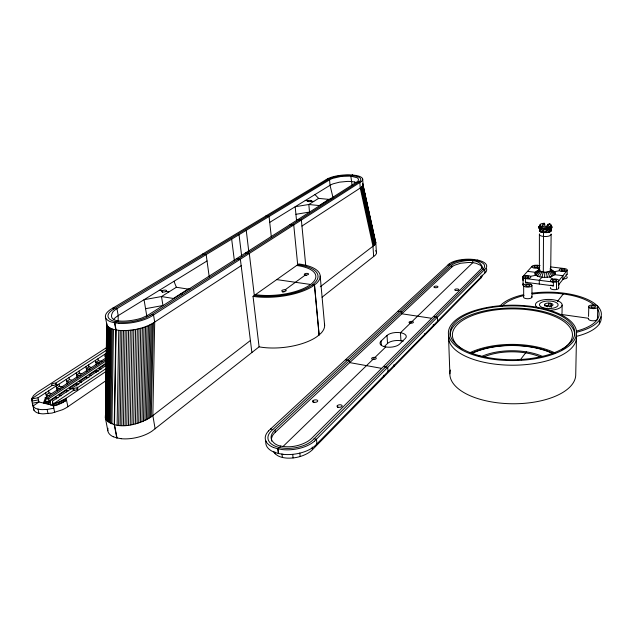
<?xml version="1.0" encoding="UTF-8"?>
<svg xmlns="http://www.w3.org/2000/svg" width="633" height="633" viewBox="0 0 633 633"><rect width="100%" height="100%" fill="white"/><g stroke="black" fill="none" stroke-linecap="round" stroke-linejoin="round"><path stroke-width="0.95" d="M531.957 297.13L531.965 285.57A4.273 1.67 -0.2 0 0 525.794 283.995A4.273 1.67 -0.2 0 0 525.335 286.876A4.273 1.67 -0.2 0 0 531.965 285.57M543.035 228.742L540.163 229.162L538.912 228.181L539.087 226.464L540.558 225.063M539.395 234.4L539.379 270.418C542.386 272.878 547.513 272.744 550.694 270.631L551.137 234.004M539.284 284.051L539.3 280.3L541.919 277.23L543.304 272.055L543.518 232.572L546.611 232.604A5.95 2.026 -0.4 0 0 551.169 230.151M542.718 230.349A3.133 1.068 -0.4 0 1 544.689 229.866L544.72 224.082L544.174 223.235A5.76 1.931 -0.5 0 0 541.104 226.44L541.08 231.963L539.735 231.069L539.633 227.761M539.735 231.069L539.743 228.268L538.912 228.181M540.234 231.543L540.163 228.489L541.104 227.413L543.051 226.804M543.019 231.638L543.051 225.839A3.141 1.052 -0.5 0 1 544.72 224.082M544.174 224.201L544.174 223.235M544.76 305.905L544.776 304.212M542.109 232.351L546.564 232.533L546.603 227.002A5.76 1.931 -0.5 0 0 550.876 225.665A5.76 1.931 -0.5 0 0 549.642 223.781L547.703 224.383A3.141 1.052 -0.5 0 1 548.376 225.411A3.141 1.052 -0.5 0 1 546.05 226.139L546.01 231.947A3.133 1.068 -0.4 0 0 546.777 231.852M551.826 227.342L551.011 228.901L547.252 229.89L546.042 227.105M547.054 305.383L547.308 306.902L547.316 305.525M547.703 225.348L547.703 224.383M546.564 232.533L547.98 232.351L548.004 229.542L548.684 229.629M548.463 305.652L548.487 303.104M549.634 224.747L549.642 223.781M547.98 232.351L549.222 232.05L549.246 229.241L551.011 228.901M549.222 232.05L550.188 231.646L550.212 228.845M550.006 307.1L550.037 303.152L547.877 303.088A4.202 1.701 0.5 0 0 545.654 305.881L549.673 306.435A4.202 1.701 0.5 0 0 552.775 305.312A4.202 1.701 0.5 0 0 551.873 303.634L550.037 303.152M550.188 231.646L550.829 231.18L550.852 228.378L551.683 228.41L551.003 225.625L551.826 226.677L551.691 227.738L547.26 229.217M551.114 227.872L550.829 231.18M551.327 307.013L551.351 303.5M551.383 306.997L551.414 303.476M553.321 285.855L553.361 282.073L525.422 278.544L525.43 282.278L553.321 285.855A4.178 1.614 0.4 0 1 550.868 285.04M556.47 289.526L556.557 281.978L555.584 281.258M558.567 284.818L558.607 281.044L567.168 270.473L567.113 274.184L558.567 284.818A4.178 1.614 0.4 0 0 558.646 283.988M558.702 288.165L558.749 284.407M562.136 305.114L562.033 313.066A13.301 5.483 0.6 0 1 561.455 314.474L588.492 318.28M562.887 279.438L562.935 275.703L554.888 274.714L550.694 270.631M105.569 405.318L106.028 374.958M106.194 364.189L106.661 333.828M250.399 340.514L151.224 416.807C139.553 424.537 115.293 431.69 105.458 418.342L106.898 324.8L105.402 317.093M105.814 405.373L106.028 391.534M106.455 363.864L106.653 351.014M105.751 419.093L106.898 324.8M106.154 419.821L107.602 326.042L107.191 325.433M106.661 420.518L108.124 326.62L107.602 326.042M107.278 421.182L108.749 327.174L108.124 326.62M108.006 421.807L109.493 327.688L108.749 327.174M108.829 422.393L110.332 328.171L109.493 327.688M109.754 422.931L111.273 328.614L110.332 328.171M110.775 423.43L112.31 329.018L111.273 328.614M111.914 423.888L113.473 329.382L112.31 329.018M118.11 321.469L118.213 315.598L116.963 308.635L329.571 179.843A18.768 5.531 -4.4 0 1 332.879 178.324L341.132 176.417L350.832 176.109L357.36 177.81L358.515 179.242L358.246 180.547A18.713 5.499 -4.5 0 1 356.434 182.217L149.396 314.253A25.882 9.804 -9.6 0 1 143.833 317.093C138.39 320.44 103.939 326.351 113.022 311.681A25.953 9.899 -9.4 0 1 116.963 308.635M117.105 425.131L118.759 330.363L113.473 329.382M118.632 425.313L120.31 330.497L118.759 330.363M120.175 425.439L121.876 330.576L120.31 330.497M121.765 425.495L123.498 330.608C133.848 330.45 144.482 328.321 153.415 322.893L241.165 265.686M123.403 425.503L125.16 330.584M125.073 425.439L126.853 330.521M126.766 425.329L128.578 330.394M128.483 425.154L130.319 330.228M130.208 424.925L132.075 330.015M131.933 424.64L133.832 329.753M133.658 424.3L135.581 329.437M135.367 423.904L137.321 329.089M137.06 423.461L139.038 328.693M138.722 422.971L140.724 328.25M576.473 337.951L575.721 375.329A62.928 29.482 0.4 0 1 507.903 403.648A62.928 29.482 0.4 0 1 450.427 370.02M140.344 422.433L142.378 327.775M141.927 421.847L143.984 327.261M143.462 421.222L145.543 326.715M144.933 420.557L147.038 326.137M146.35 419.861L148.47 325.536M147.695 419.133L149.839 324.903M148.961 418.373L151.121 324.246M150.148 417.59L152.324 323.574M151.224 416.807L153.415 322.893M588.54 316.421L588.801 306.182M597.449 319.032L597.805 306.902M599.38 323.851L599.498 319.831M539.466 269.294L535.36 272.317L535.059 274.318C537.346 277.017 541.302 277.151 544.57 277.42L544.815 272.158M106.803 347.446L37.118 392.413L33.414 395.696L31.65 398.948C32.164 403.118 32.528 408.665 38.02 409.084A17.811 7.667 -13 0 0 42.197 409.622L47.127 409.448L53.797 408.23L52.444 401.172L106.384 365.249M375.725 243.009L362.543 183.459L375.598 243.444L373.81 245.588L320.298 286.749M33.549 407.351C32.734 410.611 36.176 412.819 38.945 413.309A17.779 7.715 -13.1 0 0 43.115 413.863L52.009 413.08L62.453 409.741A24.086 10.397 -13.1 0 0 67.889 406.718L105.964 380.67M105.418 415.106L105.284 417.558L107.839 430.756M32.584 399.779L32.125 401.053L38.471 399.882M47.926 404.115L49.168 400.879L48.709 398.766L45.101 397.92L46.122 403.688L49.168 400.879L106.518 362.844M48.828 404.329L50.07 401.085L55.973 397.168L58.378 397.73M43.424 403.047L44.666 399.811L45.56 400.024L46.122 403.688M44.318 403.261L45.56 400.024L45.655 401.575L50.07 401.085L51.051 405.595M301.957 226.052L361.467 187.226L363.081 184.907L362.693 179.044M555.101 272.704L550.306 268.954L555.101 272.704L554.888 274.714L549.808 276.993L544.57 277.42M539.49 276.787L541.919 271.81M551.272 234.534L549.333 235.967A5.942 2.049 -0.4 0 1 542.101 236.212A5.942 2.049 -0.4 0 1 539.68 233.878M539.696 230.032L539.411 230.554A5.95 2.026 -0.4 0 0 540.922 232.01L543.581 232.501M540.068 225.53L538.794 226.986L540.163 228.489M539.64 226.021L539.909 225.522L538.794 226.986L539.64 226.021L541.104 227.413L539.443 228.015L540.25 227.002M537.449 276.115L540.756 271.43M520.587 359.481L526.395 351.877M557.404 301.514L563.283 293.965M381.367 345.578L381.074 341.076L387.024 335.427A10.16 4.455 -3.3 0 1 400.507 332.729L472.756 262.695L472.709 260.899L474.014 259.506L477.543 260.076M538.912 227.516L539.751 226.527M113.742 319.309L114.288 318.676A25.874 10.025 -9.5 0 1 118.213 315.598L207.038 260.954M485.827 272.055L314.957 445.854A27.132 14.163 -7.1 0 1 283.267 454.359M532.076 266.256L522.866 276.558L522.874 280.277A4.099 1.583 -0.3 0 1 523.356 279.905M280.767 446.075C275.236 445.418 268.645 439.959 271.937 433.977A26.444 13.712 -6.8 0 1 274.999 430.013L451.669 265.314A19.441 7.319 -1.7 0 1 454.581 263.407C462.272 260.574 478.714 257.196 482.299 266.825A19.362 7.272 -1.8 0 1 481.04 268.97L311.776 438.21A26.349 13.586 -7.1 0 1 306.91 441.858C299.045 446.194 289.598 447.895 280.767 446.075L278.061 448.868L278.607 453.552L283.291 454.32M539.894 270.956L535.937 275.276L530.43 276.336M273.63 451.669L275.711 454.312L278.148 455.918A18.974 10.041 -7.1 0 0 282.389 457.43A18.974 10.041 -7.1 0 0 287.493 458.126C294.511 458.395 301.64 456.773 307.749 453.275A25.692 13.515 -7.2 0 0 312.473 449.667L480.858 278.045A18.911 7.256 -1.8 0 0 482.093 275.917L482.117 275.062M483.454 268.645L313.082 439.777A24.465 12.668 -7 0 1 279.28 447.515A24.465 12.676 -7 0 1 271.747 430.543L450.443 264.547M268.527 430.891L449.177 263.866M283.157 446.36L385.766 346.963M384.239 346.647L387.531 343.466A10.12 4.51 -3.2 0 1 403.134 341.274M314.498 441.193L485.756 268.4A19.924 7.477 -1.8 0 0 477.575 260.06M271.502 441.09L271.43 438.716L272.214 436.279A26.42 13.752 -6.8 0 1 275.268 432.299L451.733 267.118A19.425 7.343 -1.7 0 1 454.636 265.211L460.634 263.249L468.784 262.45A14.322 5.388 -1.7 0 1 476.332 263.368L480.811 265.417L482.378 268.218M121.117 438.709A26.151 12.399 -11.8 0 0 152.403 430.851L259.087 346.844A42.838 18.072 -6.3 0 0 317.109 336.55L320.828 333.401A42.838 18.072 -6.3 0 0 324.413 323.748M535.059 274.318L539.379 270.418M279.343 447.452L277.752 448.797L273.638 447.515M450.514 264.554A17.93 6.734 -1.7 0 1 473.46 260.179L474.259 259.538M322.078 297.194L374.989 255.455A18.349 6.623 -4.2 0 0 376.311 251.942M538.248 270.647L539.72 269.492M534.861 273.306L539.545 269.286L535.36 272.317L527.526 271.351M285.151 289.803L305.343 275.007A2.168 0.815 -5.4 0 0 308.587 274.034A2.168 0.815 -5.4 0 0 305.351 273.591A2.168 0.815 -5.4 0 0 305.351 275.007M548.02 227.793L548.684 228.964L546.596 227.975L549.254 227.492L551.129 226.131L551.968 227.207M352.098 185.342L350.832 176.109L352.47 175.009L355.659 175.396A19.243 5.657 -4.4 0 1 361.032 181.703M539.087 227.128L539.767 226.638M539.087 226.464L539.767 225.973M253.042 296.363L298.816 263.961A43.764 16.505 -6.1 0 1 316.239 283.552L312.409 286.456A43.764 16.505 -6.1 0 1 253.042 296.363L259.087 346.844M361.079 181.703L151.152 316.468A26.705 10.152 -9.6 0 1 118.988 323.376M118.102 320.694L114.81 322.846L111.004 321.888A26.713 10.16 -9.5 0 1 110.688 309.41L327.617 178.759M33.019 406.046L38.937 401.979L53.362 405.413M54.699 412.463L52.855 403.973L59.415 401.805L65.128 398.917L106.028 371.421M53.481 403.807L73.8 390.189M106.17 368.509L77.06 388.013L77.606 390.688M68.712 390.846L66.315 390.3L58.893 395.229L61.29 395.783M78.801 384.12L76.419 383.59L69.163 388.409L71.553 388.947M88.96 377.608L86.294 377.031L79.204 381.739L81.578 382.261M98.598 371.183L95.947 370.621L89.016 375.227L91.381 375.733M106.953 360.288L48.709 398.766L45.196 399.463L106.312 359.212M45.101 397.92L106.763 357.416M51.123 393.441L49.05 392.958L46.114 394.881L49.785 395.736M63.023 387.024L59.383 386.201L56.511 388.076L60.167 388.907M71.529 380.053L69.472 379.594L66.671 381.43L68.736 381.889M81.38 373.581L79.339 373.146L76.601 374.934L80.114 375.693M91.017 367.259L88.984 366.831L86.31 368.588L89.799 369.324M101.976 361.396L98.416 360.668L95.797 362.377L99.27 363.097M106.36 355.469L105.078 356.3L106.803 356.656M31.65 398.948L38.004 397.777L106.629 353.064M31.737 398.655L52.302 385.339M55.601 383.202L106.945 349.93M52.903 403.292L53.338 406.101L58.608 404.424L66.56 400.396L66.117 398.284M150.203 315.424L358.824 181.932M189.971 288.751L188.088 289.091L173.363 298.467L161.51 296.545L144.055 299.694L146.856 316.429M331.755 198.92L328.891 199.387L319.206 205.559L308.817 204.499L295.176 206.73L296.592 221.146M188.088 289.091L176.362 287.263L161.51 296.545L162.942 305.51L145.558 308.682M328.891 199.387L318.613 198.374L308.817 204.499L309.513 212.055L295.92 214.31M269.729 222.389L330.022 185.303A18.729 5.61 -4.4 0 1 333.322 183.76L339.573 182.146L347.533 181.394A13.807 4.122 -4.4 0 1 354.44 182.011M113.679 309.07L328.63 179.266A17.32 5.088 -4.4 0 1 351.742 175.539L352.692 175.024M116.393 321.754L114.541 322.798L115.839 329.935L114.233 424.577L116.773 437.917L121.148 438.677M540.922 232.01L543.027 231.354A3.133 1.068 -0.4 0 0 546.01 231.662L546.611 232.604M541.104 226.44L543.051 225.839M559.627 270.702L554.184 271.747L550.077 268.978M32.6 403.158L38.937 401.979L38.004 397.777M546.026 229.043L546.58 229.724L548.004 229.542M545.646 228.6L544.103 228.655L544.689 229.581A3.133 1.068 -0.4 0 1 546.303 229.597M544.143 228.719L545.63 228.671M121.876 330.576L123.498 330.608M289.993 224.596L293.744 224.96L297.692 264.752M352.47 175.009L349.171 174.85A19.243 5.657 -4.4 0 0 327.657 178.767M539.435 228.687L541.096 229.154M119.02 323.344L114.81 322.846L116.108 329.991L114.502 424.648L117.042 437.981M326.264 179.55L327.918 179.701M358.143 182.367L359.853 182.526L360.24 188.056L372.972 246.237L373.66 256.531M474.014 259.506L470.469 259.229A19.924 7.485 -1.7 0 0 449.224 263.874M305.225 200.558L307.773 200.811M311.183 201.152L313.754 201.413M549.246 229.241L549.99 229.32M265.559 216.098L269.08 216.486L271.32 236.964M297.732 219.659L301.379 220.062L305.715 265.306M537.148 265.29L540.06 265.638M550.71 266.912L564.438 268.55M448.053 264.863L449.857 265.085M482.9 269.199L484.767 269.436L484.838 273.092M202.441 254.094L206.168 254.601L209.246 276.993M236.505 258.699L240.374 259.229L251.887 352.526M276.716 279.604L310.629 284.47M397.872 311.254L401.765 311.84L401.868 313.794L431.611 318.296M433.399 316.603L437.427 317.204L437.585 321.168M159.302 290.318L162.206 290.776L162.483 292.549M166.083 291.394L169.011 291.86M180.801 293.736L182.28 293.973M112.991 307.947L114.977 308.287M151.461 314.617L153.534 314.973L154.697 322.062L152.846 415.557L155.125 428.802M345.396 359.766L349.551 360.509L349.725 362.606L381.659 368.366M383.416 366.578L387.736 367.354L388.005 371.611M245.572 252.923L249.307 253.485L254.316 295.461M100.956 369.348L98.606 368.857L105.379 364.355L105.703 366.08M270.497 429.008L272.744 429.514M314.118 438.732L316.476 439.255L316.935 443.907M55.72 384.666L57.508 385.07M71.798 388.282L73.626 388.694L73.998 390.482M265.955 441.027A27.14 14.171 -7 0 0 274.144 452.215L278.607 453.552M354.409 182.003L356.324 182.565M546.58 229.724L547.252 229.89M116.773 437.917L113.331 436.738M564.209 270.687L565.174 271.375M536.792 267.379L539.751 269.579M552.664 279.121A4.186 1.606 0.4 0 0 552.387 281.899A4.186 1.606 0.4 0 0 558.797 280.633A4.186 1.606 0.4 0 0 552.664 279.121L549.808 276.993L547.79 271.921M527.661 277.745L528.571 278.449M555.347 273.709L550.829 269.5M551.288 226.179L551.826 226.677M539.743 228.268L540.242 228.742M314.957 194.568L318.613 198.374M550.037 271.153L553.756 275.632M551.691 227.738L550.868 226.63L551.019 228.228L550.227 227.097M375.211 240.936L375.757 242.162L376.445 252.804M546.05 226.139L546.603 227.002M549.254 227.492L549.99 228.648M549.048 271.597L552.023 276.415M173.98 281.289L176.362 287.263M333.045 197.718L330.022 185.303L329.571 179.843M105.458 418.342L106.645 323.471L106.716 324.143M31.832 398.323L32.315 400.428M362.867 185.675L375.598 243.444M362.638 186.062L375.393 243.879M362.321 186.458L375.108 244.314M361.934 186.846L374.744 244.749M361.467 187.226L374.309 245.177M360.937 187.605L373.81 245.588M32.71 404.622L33.953 410.255M362.804 183.807L375.78 242.581M38.02 409.084L38.945 413.309M55.538 403.213L55.997 405.334M54.201 403.609L54.667 405.737M48.599 390.87L49.05 392.958M45.655 392.784L46.7 397.556M59.415 401.805L59.874 403.925M58.149 402.303L58.608 404.424M56.859 402.77L57.318 404.898M47.127 409.448L48.037 413.681M62.991 400.135L63.442 402.256M61.844 400.713L62.295 402.833M60.649 401.275L61.108 403.395M55.973 397.168L56.353 398.964M65.128 398.917L65.579 401.029M64.091 399.534L64.542 401.654M58.94 384.136L59.383 386.201M56.076 386.003L57.081 390.735M66.56 400.396L67.889 406.718M66.315 390.3L66.687 392.08M69.052 377.545L69.472 379.594M66.243 379.373L67.225 384.065M76.189 372.892L77.131 377.545M76.419 383.59L76.957 386.233M78.927 371.112L79.339 373.146M85.906 366.562L86.824 371.175M86.294 377.031L86.642 378.779M88.588 364.814L88.984 366.831M95.409 360.375L96.295 364.94M95.947 370.621L96.279 372.354M98.028 358.666L98.416 360.668M104.706 354.314L105.561 358.848M546.342 272.111L547.268 277.341M52.444 401.172L52.855 403.973M231.67 239.147L234.345 260.392M239.037 234.685L241.679 256.27M246.245 230.317L248.801 251.72M274.857 451.97L275.062 453.703M278.298 453.481L277.752 448.797L282.753 449.628A27.187 14.084 -7 0 0 314.435 441.177M274.999 430.013L275.268 432.299M281.994 453.948L282.389 457.43M292.715 454.454L293.095 457.944M299.805 453.03L300.177 456.512M312.211 447.072L312.48 449.667M313.058 400.649L313.248 402.596M319.159 334.952L314.522 284.985L312.552 284.747L314.427 285.056L319.072 335.031M320.195 276.115L324.626 325.307M337.357 405.595L337.531 407.557M383.566 375.282L383.685 377.086M387.024 335.427L387.531 343.466M393.884 364.79L393.995 366.578M400.926 340.744L400.467 332.721A10.16 4.455 -3.3 0 1 405.342 338.418L399.534 344.154A10.263 4.55 -3.4 0 1 385.806 346.971A10.263 4.55 -3.4 0 1 381.074 341.076M424.474 333.726L424.553 335.435M433.336 324.428L433.415 326.399M448.56 337.215L449.881 373.818M451.669 265.314L451.733 267.118M480.819 276.225L480.858 278.045M523.657 284.953L523.689 296.481A4.257 1.701 -0.1 0 0 527.993 298.729A4.257 1.701 -0.1 0 0 531.522 296.268M523.056 277.76L523.08 285.198M351.75 175.539A17.313 5.088 -4.4 0 1 358.761 181.924M297.739 264.721A41.564 15.675 -6.1 0 1 311.847 285.261A41.564 15.675 -6.1 0 1 254.26 295.5M296.671 265.48A39.381 14.852 -6.1 0 1 309.996 284.929A39.381 14.852 -6.1 0 1 255.479 294.638M150.124 315.408A24.03 9.139 -9.6 0 1 116.314 321.801A24.03 9.139 -9.5 0 1 113.758 309.086M113.275 436.77A26.151 12.407 -11.7 0 1 107.966 428.256M375.543 250.731A18.349 6.623 -4.2 0 1 375.875 251.119M282.666 292.201A2.247 0.87 -6 0 1 284.264 291.821M305.549 275.584A2.168 0.815 -5.4 0 1 306.625 275.387M473.46 260.179A17.922 6.726 -1.8 0 1 483.39 268.637M486.476 268.606A19.892 7.533 -1.7 0 1 485.772 272.048M273.591 447.547A27.195 14.092 -7 0 1 268.59 430.899M539.72 267.173A4.027 1.503 -0.2 0 1 533.698 267.981A4.027 1.503 -0.2 0 1 533.208 265.607A4.027 1.503 -0.2 0 1 539.482 266.026M566.741 276.692A4.083 1.551 0.5 0 1 566.614 278.243A4.083 1.551 0.5 0 1 563.006 278.947M558.599 287.738A4.17 1.63 0.5 0 1 554.366 289.7A4.17 1.63 0.5 0 1 550.56 287.556M523.673 285.546A4.099 1.59 -0.2 0 1 523.364 283.616M530.778 284.162A4.099 1.59 -0.2 0 1 530.85 284.573M527.558 282.326A4.099 1.583 -0.3 0 1 525.43 282.278M567.113 274.184A4.091 1.543 0.5 0 1 565.997 274.857M597.299 318.541A4.566 1.883 1.8 0 1 593.445 320.796A4.566 1.883 1.8 0 1 588.326 318.763M597.41 308.754A49.928 20.596 0.7 0 1 576.536 331.067M502.206 306.143A49.928 20.596 0.7 0 1 523.997 295.556M532.503 294.005A49.928 20.596 0.7 0 1 594.007 304.956M531.815 293.214A52.151 21.514 0.7 0 1 596.175 304.774A52.151 21.514 0.7 0 1 576.829 332.183M500.189 305.858A52.151 21.514 0.7 0 1 522.945 294.82M601.121 316.745A52.056 21.657 0.7 0 1 576.742 336.265M545.931 306.024A4.194 1.709 0.6 0 1 547.854 305.636M538.105 307.97A13.348 5.412 0.5 0 1 543.47 299.82A13.348 5.412 0.5 0 1 561.93 303.951A13.348 5.412 0.5 0 1 548.138 310.217M517.81 359.884A2.405 1.1 0.5 0 1 521.616 359.805M484.023 356.885A41.628 19.409 0.4 0 1 541.365 357.408M481.08 356.711A44.081 20.557 0.4 0 1 543.043 356.656M471.957 353.42A56.353 26.285 0.4 0 1 553.084 353.705M471.617 353.277A56.843 26.515 0.4 0 1 553.424 353.562M450.19 334.984A62.279 27.029 0 0 1 513.323 308.01A62.279 27.029 0 0 1 574.732 335.656M576.426 336.107A63.965 27.884 0 0 1 511.693 365.209A63.965 27.884 0 0 1 448.71 335.403M461.9 349.012A60.032 26.048 0 0 1 473.713 315.036A60.032 26.048 0 0 1 552.87 315.653A60.032 26.048 0 0 1 561.685 349.788M470.105 352.636A59.059 27.551 0.4 0 1 554.983 352.921M74.33 390.26A2.477 1.06 -12.2 0 0 77.867 388.615A2.477 1.06 -12.2 0 0 74.101 388.425A2.477 1.06 -12.2 0 0 74.33 390.26M52.824 385.402A2.461 1.029 -12.5 0 0 56.361 383.788A2.461 1.029 -12.5 0 0 52.674 383.614A2.461 1.029 -12.5 0 0 52.824 385.402M162.657 292.011A2.469 0.91 -8.6 0 0 166.566 290.895A2.469 0.91 -8.6 0 0 163.203 290.357A2.469 0.91 -8.6 0 0 162.657 292.011M308.5 201.595A1.978 0.609 -5 0 0 311.452 200.827A1.978 0.609 -5 0 0 308.493 200.526A1.978 0.609 -5 0 0 308.5 201.595M282.832 291.504A2.247 0.87 -6 0 0 286.227 290.468A2.247 0.87 -6 0 0 282.911 289.977A2.247 0.87 -6 0 0 282.832 291.504M434.665 287.596A2.041 0.807 -2.4 0 0 437.957 286.963A2.041 0.807 -2.4 0 0 435.18 286.195A2.041 0.807 -2.4 0 0 434.665 287.596M455.515 290.436A2.065 0.823 -1.8 0 0 458.814 289.795A2.065 0.823 -1.8 0 0 455.966 289.012A2.065 0.823 -1.8 0 0 455.515 290.436M338.394 407.256A2.556 1.274 -5.1 0 0 342.152 405.84A2.556 1.274 -5.1 0 0 338.259 405.057A2.556 1.274 -5.1 0 0 338.394 407.256M314 402.279A2.524 1.242 -5.9 0 0 317.758 400.887A2.524 1.242 -5.9 0 0 313.968 400.127A2.524 1.242 -5.9 0 0 314 402.279M372.386 359.307A2.35 1.076 -3.9 0 0 376.239 358.507A2.35 1.076 -3.9 0 0 373.201 357.439A2.35 1.076 -3.9 0 0 372.386 359.307M409.82 323.083A2.2 0.934 -2.9 0 0 413.381 322.371A2.2 0.934 -2.9 0 0 410.453 321.461A2.2 0.934 -2.9 0 0 409.82 323.083M524.48 278.37A4.107 1.575 -0.3 0 0 530.85 277.127A4.107 1.575 -0.3 0 0 524.923 275.648A4.107 1.575 -0.3 0 0 524.48 278.37M562.167 270.647A2.049 0.768 0.4 0 0 565.293 270.046A2.049 0.768 0.4 0 0 562.278 269.326A2.049 0.768 0.4 0 0 562.167 270.647M561.091 271.296A4.099 1.535 0.4 0 0 567.342 270.077A4.099 1.535 0.4 0 0 561.313 268.645A4.099 1.535 0.4 0 0 561.091 271.296M534.79 267.348A2.01 0.752 -0.2 0 0 537.9 266.754A2.01 0.752 -0.2 0 0 534.988 266.05A2.01 0.752 -0.2 0 0 534.79 267.348M553.495 281.218A2.089 0.799 0.4 0 0 556.7 280.585A2.089 0.799 0.4 0 0 553.638 279.833A2.089 0.799 0.4 0 0 553.495 281.218M525.612 277.705A2.057 0.783 -0.3 0 0 528.8 277.088A2.057 0.783 -0.3 0 0 525.841 276.344A2.057 0.783 -0.3 0 0 525.612 277.705M526.514 286.171A2.136 0.831 -0.2 0 0 529.829 285.523A2.136 0.831 -0.2 0 0 526.743 284.731A2.136 0.831 -0.2 0 0 526.514 286.171M591.578 307.393A2.295 0.926 1.6 0 0 595.424 307.076A2.295 0.926 1.6 0 0 592.63 305.874A2.295 0.926 1.6 0 0 591.578 307.393M589.956 308.01A4.589 1.844 1.6 0 0 597.639 307.377A4.589 1.844 1.6 0 0 592.045 304.971A4.589 1.844 1.6 0 0 589.956 308.01M543.81 307.954A9.345 3.79 0.5 0 0 558.124 305.003A9.345 3.79 0.5 0 0 544.427 301.403A9.345 3.79 0.5 0 0 543.81 307.954M479.189 356.585A64.091 27.686 -0.1 0 0 576.56 333.472A64.091 27.686 -0.1 0 0 481.713 308.635A64.091 27.686 -0.1 0 0 479.189 356.585M479.98 355.833A62.343 26.934 -0.1 0 0 574.772 333.417A62.343 26.934 -0.1 0 0 482.607 309.197A62.343 26.934 -0.1 0 0 479.98 355.833"/></g></svg>
